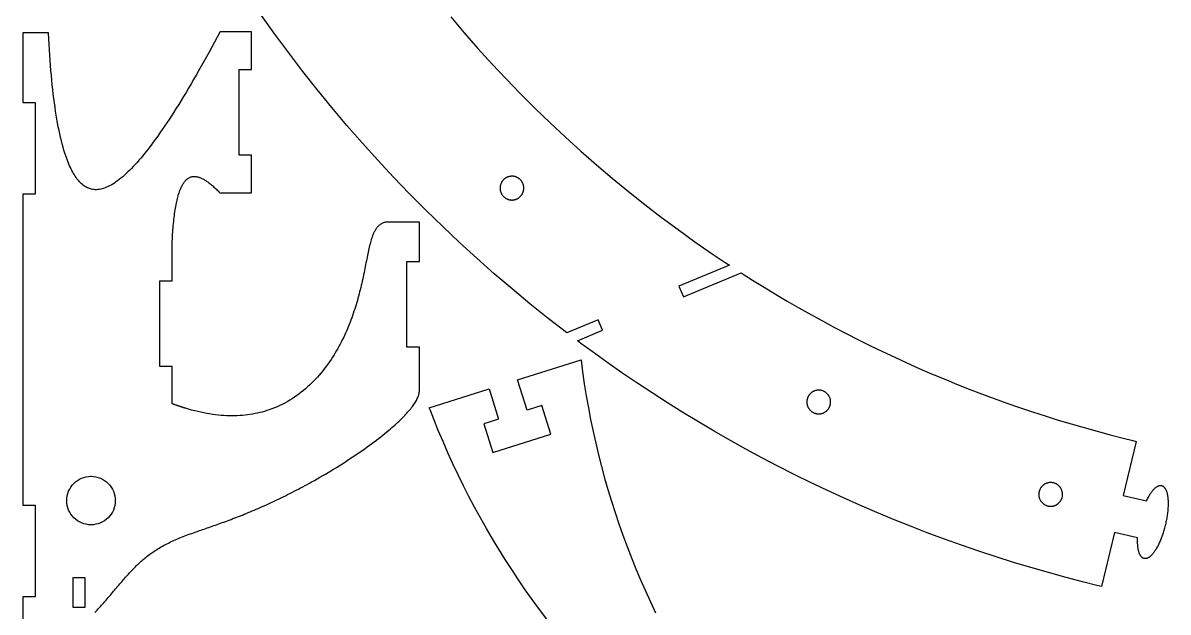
# Model space of a CAD drawing. Extents: x 0 to 398, y 0 to 371.
# Drawn here: x 0 to 185.3, y 101.4 to 196.8 of the extents above; entities that cross this region are included whole.
import ezdxf

# ---------------------------------------------------------------- set-up
doc = ezdxf.new("R2010")
doc.units = 0
doc.layers.get('0').update_dxf_attribs({"linetype": 'CONTINUOUS'})

msp = doc.modelspace()

# ---------------------------------------------------------------- linework, layer by layer
at = {"color": 0}
for points in [[(69.2193, 197.712), (71.3983, 195.154), (73.6182, 192.631), (75.8788, 190.143), (78.1792, 187.692), (80.5193, 185.279), (82.8986, 182.903), (85.3165, 180.565), (87.7728, 178.267), (90.2669, 176.007), (92.7985, 173.788), (95.3671, 171.607), (97.9719, 169.468), (100.613, 167.369), (103.29, 165.314), (106.002, 163.3), (108.748, 161.328), (111.529, 159.4), (113.637, 157.981), (114.344, 157.515), (106.161, 154.125), (106.87, 152.414), (116.228, 156.29), (116.688, 155.994), (118.074, 155.118), (119.931, 153.965), (121.8, 152.833), (123.68, 151.721), (125.57, 150.629), (127.472, 149.557), (129.384, 148.506), (131.306, 147.474), (133.239, 146.464), (135.182, 145.474), (137.135, 144.504), (139.097, 143.554), (141.071, 142.626), (143.051, 141.719), (145.043, 140.832), (147.043, 139.967), (149.053, 139.122), (151.071, 138.299), (153.097, 137.497), (155.132, 136.716), (157.175, 135.956), (159.228, 135.217), (161.286, 134.5), (163.354, 133.805), (165.429, 133.131), (167.511, 132.479), (169.601, 131.848), (171.697, 131.239), (173.801, 130.653), (175.913, 130.087), (178.029, 129.545), (179.622, 129.151), (180.153, 129.024), (178.053, 120.272), (181.808, 119.37), (181.882, 119.528), (181.957, 119.681), (182.033, 119.83), (182.108, 119.975), (182.186, 120.115), (182.264, 120.251), (182.343, 120.382), (182.421, 120.509), (182.501, 120.631), (182.581, 120.748), (182.661, 120.859), (182.742, 120.966), (182.822, 121.068), (182.903, 121.164), (182.985, 121.255), (183.065, 121.34), (183.146, 121.419), (183.228, 121.493), (183.308, 121.561), (183.388, 121.622), (183.468, 121.678), (183.547, 121.727), (183.626, 121.77), (183.706, 121.807), (183.783, 121.837), (183.86, 121.86), (183.936, 121.877), (184.013, 121.887), (184.087, 121.889), (184.161, 121.885), (184.217, 121.877), (184.272, 121.864), (184.326, 121.847), (184.378, 121.827), (184.429, 121.802), (184.479, 121.773), (184.528, 121.741), (184.575, 121.705), (184.619, 121.664), (184.664, 121.621), (184.707, 121.573), (184.749, 121.522), (184.789, 121.467), (184.828, 121.409), (184.865, 121.347), (184.9, 121.282), (184.935, 121.214), (184.968, 121.142), (185, 121.067), (185.029, 120.989), (185.058, 120.907), (185.085, 120.823), (185.11, 120.736), (185.135, 120.646), (185.157, 120.552), (185.178, 120.456), (185.197, 120.358), (185.215, 120.256), (185.231, 120.152), (185.246, 120.045), (185.258, 119.935), (185.274, 119.787), (185.285, 119.634), (185.294, 119.477), (185.3, 119.316), (185.304, 119.151), (185.304, 118.983), (185.303, 118.812), (185.297, 118.637), (185.29, 118.459), (185.281, 118.279), (185.268, 118.096), (185.253, 117.911), (185.235, 117.723), (185.214, 117.534), (185.19, 117.343), (185.165, 117.151), (185.138, 116.957), (185.107, 116.762), (185.075, 116.567), (185.039, 116.371), (185.003, 116.174), (184.962, 115.977), (184.921, 115.78), (184.876, 115.583), (184.829, 115.387), (184.781, 115.191), (184.729, 114.996), (184.676, 114.802), (184.621, 114.609), (184.564, 114.418), (184.508, 114.238), (184.45, 114.061), (184.392, 113.886), (184.331, 113.713), (184.268, 113.542), (184.204, 113.374), (184.139, 113.208), (184.074, 113.045), (184.006, 112.885), (183.938, 112.728), (183.868, 112.574), (183.797, 112.424), (183.726, 112.276), (183.654, 112.133), (183.581, 111.993), (183.507, 111.856), (183.432, 111.724), (183.357, 111.595), (183.282, 111.471), (183.206, 111.351), (183.129, 111.236), (183.053, 111.125), (182.975, 111.019), (182.899, 110.917), (182.821, 110.821), (182.743, 110.729), (182.667, 110.643), (182.589, 110.563), (182.511, 110.487), (182.435, 110.418), (182.385, 110.376), (182.335, 110.337), (182.286, 110.3), (182.236, 110.266), (182.188, 110.234), (182.138, 110.204), (182.089, 110.177), (182.039, 110.152), (181.99, 110.13), (181.942, 110.111), (181.893, 110.093), (181.846, 110.079), (181.797, 110.067), (181.75, 110.057), (181.703, 110.05), (181.656, 110.045), (181.61, 110.043), (181.564, 110.043), (181.518, 110.046), (181.474, 110.051), (181.429, 110.059), (181.386, 110.07), (181.343, 110.083), (181.301, 110.098), (181.26, 110.116), (181.219, 110.137), (181.179, 110.16), (181.14, 110.186), (181.101, 110.214), (181.065, 110.245), (181.028, 110.278), (180.982, 110.327), (180.936, 110.38), (180.893, 110.436), (180.851, 110.497), (180.813, 110.562), (180.774, 110.63), (180.737, 110.703), (180.703, 110.779), (180.669, 110.858), (180.638, 110.942), (180.607, 111.028), (180.579, 111.119), (180.553, 111.212), (180.528, 111.309), (180.506, 111.409), (180.483, 111.512), (180.464, 111.619), (180.447, 111.728), (180.431, 111.84), (180.417, 111.955), (180.403, 112.073), (180.393, 112.194), (180.383, 112.317), (180.376, 112.443), (180.371, 112.571), (180.367, 112.702), (180.364, 112.835), (180.364, 112.971), (180.365, 113.109), (180.368, 113.248), (180.374, 113.39), (176.617, 114.292), (174.515, 105.541), (173.797, 105.713), (171.644, 106.248), (168.786, 106.992), (165.938, 107.771), (163.101, 108.587), (160.276, 109.437), (157.464, 110.324), (154.664, 111.245), (151.878, 112.202), (149.104, 113.193), (146.344, 114.22), (143.599, 115.281), (140.867, 116.377), (138.149, 117.507), (135.446, 118.671), (132.759, 119.869), (130.087, 121.101), (127.432, 122.368), (124.792, 123.667), (122.169, 125), (119.562, 126.367), (116.973, 127.766), (114.401, 129.199), (111.847, 130.664), (109.311, 132.163), (106.794, 133.693), (104.295, 135.256), (101.815, 136.852), (99.3546, 138.479), (96.9139, 140.139), (94.4933, 141.831), (92.0931, 143.553), (90.3056, 144.865), (89.7135, 145.307), (93.7971, 146.999), (93.0882, 148.71), (87.9976, 146.601), (87.2446, 147.175), (85.004, 148.921), (82.0517, 151.286), (79.141, 153.696), (76.2724, 156.151), (73.4462, 158.651), (70.6632, 161.196), (67.9236, 163.782), (65.2281, 166.411), (62.5768, 169.083), (59.9703, 171.796), (57.4092, 174.55), (54.8939, 177.343), (52.4247, 180.176), (50.0022, 183.05), (47.6268, 185.961), (45.2992, 188.91), (43.0193, 191.896), (40.7882, 194.919), (38.6058, 197.978)], [(11.6628, 101.33), (11.8441, 101.522), (12.0248, 101.715), (12.2048, 101.911), (12.3843, 102.108), (12.5631, 102.307), (12.7414, 102.507), (12.919, 102.708), (13.0961, 102.91), (13.2726, 103.114), (13.4486, 103.318), (13.624, 103.523), (13.7989, 103.727), (13.9733, 103.933), (14.1472, 104.138), (14.3207, 104.344), (14.4936, 104.549), (14.666, 104.753), (14.8379, 104.958), (15.0094, 105.161), (15.1806, 105.364), (15.3511, 105.565), (15.5106, 105.753), (15.6696, 105.939), (15.8283, 106.124), (15.9867, 106.308), (16.1449, 106.489), (16.3028, 106.67), (16.4606, 106.849), (16.6182, 107.026), (16.7757, 107.202), (16.9331, 107.376), (17.0904, 107.548), (17.2478, 107.718), (17.4051, 107.887), (17.5625, 108.053), (17.72, 108.218), (17.8776, 108.381), (18.0354, 108.542), (18.1935, 108.7), (18.3517, 108.857), (18.5101, 109.012), (18.6689, 109.164), (18.8281, 109.314), (18.9875, 109.462), (19.1474, 109.607), (19.3078, 109.75), (19.4686, 109.891), (19.63, 110.029), (19.7918, 110.165), (19.9543, 110.298), (20.1174, 110.428), (20.3256, 110.59), (20.5351, 110.748), (20.746, 110.903), (20.9585, 111.053), (21.1726, 111.201), (21.3885, 111.344), (21.6061, 111.485), (21.8257, 111.622), (22.0472, 111.756), (22.2708, 111.888), (22.4968, 112.016), (22.7249, 112.142), (22.9554, 112.266), (23.1885, 112.388), (23.4242, 112.507), (23.6625, 112.624), (23.9037, 112.74), (24.1478, 112.853), (24.3947, 112.965), (24.6449, 113.076), (24.8981, 113.185), (25.1546, 113.293), (25.4146, 113.4), (25.6779, 113.507), (25.9449, 113.612), (26.2154, 113.717), (26.4899, 113.821), (26.7681, 113.925), (27.0501, 114.029), (27.3364, 114.133), (27.6268, 114.237), (27.8608, 114.32), (28.0978, 114.404), (28.3372, 114.488), (28.5793, 114.573), (28.8243, 114.659), (29.0719, 114.745), (29.3222, 114.832), (29.5751, 114.92), (29.8308, 115.01), (30.0893, 115.1), (30.3504, 115.191), (30.6142, 115.283), (30.8807, 115.377), (31.1499, 115.472), (31.4217, 115.568), (31.6962, 115.666), (31.9736, 115.766), (32.2535, 115.867), (32.5361, 115.969), (32.8214, 116.074), (33.1094, 116.18), (33.4001, 116.288), (33.6935, 116.398), (33.9896, 116.51), (34.2883, 116.624), (34.5897, 116.74), (34.8938, 116.858), (35.2006, 116.979), (35.51, 117.102), (35.8221, 117.227), (36.1368, 117.355), (36.4531, 117.485), (36.7717, 117.618), (37.0928, 117.752), (37.4161, 117.89), (37.7417, 118.029), (38.0694, 118.172), (38.3992, 118.316), (38.731, 118.463), (39.0644, 118.612), (39.3999, 118.764), (39.7369, 118.918), (40.0757, 119.074), (40.416, 119.232), (40.7576, 119.393), (41.1008, 119.556), (41.4451, 119.721), (41.7907, 119.888), (42.1374, 120.057), (42.4851, 120.229), (42.8338, 120.403), (43.1833, 120.579), (43.5336, 120.757), (43.8846, 120.937), (44.2361, 121.119), (44.5882, 121.303), (44.9407, 121.489), (45.2936, 121.677), (45.6468, 121.867), (46, 122.059), (46.3535, 122.253), (46.7068, 122.448), (47.1581, 122.701), (47.6088, 122.957), (48.0583, 123.215), (48.5069, 123.475), (48.954, 123.738), (49.3993, 124.002), (49.8428, 124.269), (50.284, 124.537), (50.7226, 124.807), (51.1587, 125.078), (51.5917, 125.351), (52.0215, 125.625), (52.4478, 125.9), (52.8704, 126.175), (53.2889, 126.452), (53.7032, 126.729), (54.1131, 127.006), (54.5181, 127.283), (54.9181, 127.561), (55.3128, 127.838), (55.7019, 128.115), (56.0853, 128.392), (56.4626, 128.668), (56.8336, 128.944), (57.1981, 129.218), (57.5557, 129.492), (57.9063, 129.764), (58.2496, 130.036), (58.5853, 130.305), (58.9131, 130.573), (59.2326, 130.839), (59.4772, 131.046), (59.7164, 131.252), (59.9503, 131.456), (60.1788, 131.658), (60.4015, 131.86), (60.6189, 132.059), (60.8306, 132.257), (61.0364, 132.453), (61.2364, 132.648), (61.4306, 132.84), (61.6186, 133.031), (61.8007, 133.22), (61.9765, 133.407), (62.1462, 133.592), (62.3096, 133.775), (62.4665, 133.956), (62.6171, 134.135), (62.761, 134.311), (62.8983, 134.486), (63.0289, 134.658), (63.1526, 134.828), (63.2696, 134.995), (63.3796, 135.16), (63.4826, 135.322), (63.5785, 135.483), (63.6672, 135.64), (63.7485, 135.795), (63.8226, 135.947), (63.8893, 136.096), (63.9485, 136.243), (63.9629, 136.282), (63.9769, 136.32), (63.9904, 136.358), (64.0033, 136.397), (64.0157, 136.434), (64.0275, 136.472), (64.0389, 136.51), (64.0497, 136.547), (64.06, 136.584), (64.0697, 136.621), (64.0789, 136.658), (64.0875, 136.695), (64.0956, 136.731), (64.1032, 136.767), (64.1101, 136.803), (64.1167, 136.839), (64.1226, 136.875), (64.1281, 136.91), (64.1329, 136.946), (64.1372, 136.981), (64.141, 137.016), (64.1442, 137.05), (64.1468, 137.085), (64.149, 137.119), (64.1506, 137.153), (64.1515, 137.188), (64.1521, 137.221), (64.1519, 137.255), (64.1513, 137.288), (64.1501, 137.321), (64.1501, 137.321), (64.1501, 144.269), (62.1501, 144.269), (62.1501, 158.119), (64.1501, 158.119), (64.1501, 164.515), (59.0754, 164.515), (58.9672, 164.514), (58.8612, 164.507), (58.7575, 164.496), (58.656, 164.481), (58.5565, 164.461), (58.4592, 164.436), (58.364, 164.407), (58.2708, 164.374), (58.1797, 164.336), (58.0907, 164.293), (58.0036, 164.247), (57.9186, 164.196), (57.8354, 164.142), (57.7542, 164.082), (57.675, 164.018), (57.5975, 163.95), (57.5221, 163.879), (57.4483, 163.803), (57.3764, 163.722), (57.3062, 163.639), (57.2379, 163.55), (57.1713, 163.458), (57.1062, 163.362), (57.0431, 163.263), (56.9814, 163.158), (56.9215, 163.05), (56.8631, 162.939), (56.8064, 162.824), (56.7511, 162.704), (56.6975, 162.581), (56.6451, 162.454), (56.5711, 162.263), (56.4993, 162.064), (56.4299, 161.857), (56.3622, 161.642), (56.2964, 161.419), (56.2322, 161.19), (56.1694, 160.954), (56.1079, 160.711), (56.0472, 160.461), (55.9875, 160.204), (55.9283, 159.942), (55.8696, 159.671), (55.8111, 159.396), (55.7526, 159.114), (55.6939, 158.826), (55.635, 158.533), (55.5754, 158.235), (55.5151, 157.931), (55.4539, 157.621), (55.3915, 157.307), (55.3278, 156.987), (55.2626, 156.663), (55.1957, 156.335), (55.1268, 156.001), (55.0557, 155.664), (54.9824, 155.321), (54.9067, 154.975), (54.8282, 154.625), (54.7467, 154.272), (54.6622, 153.915), (54.5743, 153.554), (54.4893, 153.217), (54.4011, 152.875), (54.3096, 152.532), (54.2147, 152.186), (54.1164, 151.839), (54.0147, 151.49), (53.9094, 151.139), (53.8006, 150.788), (53.6881, 150.433), (53.5717, 150.079), (53.4515, 149.724), (53.3275, 149.367), (53.1994, 149.011), (53.0675, 148.653), (52.9313, 148.296), (52.791, 147.939), (52.6463, 147.581), (52.4974, 147.224), (52.344, 146.868), (52.1862, 146.513), (52.0237, 146.157), (51.8569, 145.803), (51.6853, 145.45), (51.5089, 145.099), (51.3276, 144.749), (51.1415, 144.4), (50.9504, 144.054), (50.7543, 143.71), (50.5531, 143.368), (50.3467, 143.029), (50.1072, 142.649), (49.8613, 142.271), (49.6088, 141.899), (49.3497, 141.531), (49.084, 141.167), (48.8118, 140.807), (48.5331, 140.453), (48.2476, 140.104), (47.9556, 139.76), (47.6569, 139.422), (47.3517, 139.09), (47.0399, 138.765), (46.7212, 138.447), (46.396, 138.134), (46.064, 137.829), (45.7254, 137.532), (45.3801, 137.242), (45.0281, 136.959), (44.6693, 136.685), (44.3039, 136.419), (43.9315, 136.161), (43.5525, 135.913), (43.1667, 135.673), (42.7742, 135.443), (42.3747, 135.222), (41.9685, 135.011), (41.5556, 134.811), (41.1357, 134.62), (40.7089, 134.441), (40.2753, 134.272), (39.835, 134.114), (39.4672, 133.993), (39.095, 133.879), (38.7181, 133.774), (38.3365, 133.676), (37.9504, 133.587), (37.5597, 133.506), (37.1644, 133.432), (36.7644, 133.368), (36.3599, 133.312), (35.9507, 133.264), (35.5369, 133.225), (35.1185, 133.195), (34.6954, 133.173), (34.2679, 133.16), (33.8356, 133.157), (33.3987, 133.162), (32.9572, 133.176), (32.5111, 133.2), (32.0604, 133.233), (31.605, 133.275), (31.1451, 133.327), (30.6806, 133.388), (30.2112, 133.459), (29.7375, 133.54), (29.259, 133.63), (28.7761, 133.731), (28.2883, 133.841), (27.7961, 133.962), (27.2992, 134.092), (26.7976, 134.233), (26.2915, 134.384), (26.2214, 134.406), (26.1511, 134.428), (26.0808, 134.45), (26.0106, 134.472), (25.94, 134.494), (25.8696, 134.517), (25.7989, 134.539), (25.7282, 134.563), (25.6574, 134.586), (25.5864, 134.609), (25.5154, 134.633), (25.4444, 134.656), (25.3732, 134.68), (25.3019, 134.704), (25.2307, 134.728), (25.1592, 134.753), (25.0876, 134.778), (25.0161, 134.803), (24.9444, 134.828), (24.8726, 134.853), (24.8008, 134.878), (24.7287, 134.904), (24.6568, 134.93), (24.5846, 134.956), (24.5124, 134.982), (24.4401, 135.008), (24.3678, 135.035), (24.2953, 135.062), (24.2228, 135.089), (24.15, 135.116), (24.15, 141.139), (22.15, 141.139), (22.15, 154.989), (24.15, 154.989), (24.15, 161.063), (24.1671, 161.446), (24.186, 161.824), (24.2064, 162.194), (24.2286, 162.561), (24.2528, 162.921), (24.2786, 163.275), (24.3063, 163.624), (24.3357, 163.965), (24.3669, 164.301), (24.4001, 164.632), (24.4351, 164.956), (24.4721, 165.272), (24.511, 165.583), (24.5517, 165.888), (24.5944, 166.185), (24.6392, 166.476), (24.6858, 166.761), (24.7344, 167.039), (24.7851, 167.31), (24.8378, 167.574), (24.8926, 167.831), (24.9494, 168.081), (25.0083, 168.322), (25.0693, 168.558), (25.1325, 168.786), (25.1978, 169.008), (25.2653, 169.221), (25.3349, 169.428), (25.4067, 169.626), (25.4807, 169.818), (25.5447, 169.972), (25.6103, 170.121), (25.6774, 170.264), (25.746, 170.401), (25.8163, 170.532), (25.8879, 170.657), (25.9612, 170.776), (26.0362, 170.889), (26.1129, 170.996), (26.1911, 171.097), (26.2711, 171.193), (26.3526, 171.282), (26.4358, 171.365), (26.5208, 171.442), (26.6075, 171.514), (26.696, 171.579), (26.786, 171.638), (26.8779, 171.692), (26.9717, 171.739), (27.0672, 171.781), (27.1644, 171.815), (27.2636, 171.844), (27.3646, 171.868), (27.4674, 171.886), (27.5721, 171.897), (27.6788, 171.903), (27.7872, 171.901), (27.8976, 171.896), (28.01, 171.883), (28.1243, 171.864), (28.2406, 171.839), (28.3418, 171.814), (28.4446, 171.783), (28.5488, 171.75), (28.6543, 171.711), (28.7614, 171.668), (28.8699, 171.621), (28.9796, 171.569), (29.0908, 171.515), (29.2033, 171.456), (29.3174, 171.392), (29.4326, 171.324), (29.5493, 171.251), (29.6672, 171.175), (29.7865, 171.094), (29.9072, 171.011), (30.029, 170.922), (30.1522, 170.831), (30.2768, 170.733), (30.4025, 170.633), (30.5296, 170.529), (30.6578, 170.421), (30.7874, 170.308), (30.9181, 170.192), (31.05, 170.071), (31.1832, 169.947), (31.3175, 169.819), (31.4531, 169.686), (31.5897, 169.551), (31.7276, 169.411), (31.8667, 169.268), (31.8674, 169.267), (31.8681, 169.267), (31.8689, 169.265), (31.8696, 169.265), (31.8711, 169.263), (31.8718, 169.263), (31.8725, 169.261), (31.8733, 169.261), (31.8747, 169.26), (31.8756, 169.258), (31.8763, 169.258), (31.8769, 169.257), (31.8785, 169.256), (31.8792, 169.254), (31.88, 169.254), (31.8807, 169.253), (31.8822, 169.251), (31.8829, 169.251), (31.8836, 169.25), (31.8843, 169.249), (31.8851, 169.249), (31.8858, 169.247), (31.8865, 169.247), (31.8881, 169.246), (31.8888, 169.244), (36.9958, 169.244), (36.9958, 175.347), (34.9958, 175.347), (34.9958, 189.197), (36.9958, 189.197), (36.9958, 195.299), (31.8756, 195.299), (31.8749, 195.299), (31.8735, 195.296), (31.8728, 195.294), (31.8721, 195.293), (31.8714, 195.292), (31.8707, 195.29), (31.87, 195.289), (31.8693, 195.288), (31.8686, 195.286), (31.8678, 195.285), (31.8671, 195.283), (31.8657, 195.281), (31.865, 195.279), (31.8643, 195.278), (31.8636, 195.276), (31.8629, 195.275), (31.8622, 195.274), (31.8615, 195.272), (31.8608, 195.271), (31.8594, 195.268), (31.8586, 195.267), (31.8579, 195.265), (31.8572, 195.265), (31.8565, 195.264), (31.8558, 195.263), (31.8551, 195.261), (31.8544, 195.26), (31.4171, 194.435), (30.9826, 193.622), (30.551, 192.822), (30.1222, 192.035), (29.6964, 191.26), (29.2735, 190.496), (28.8535, 189.746), (28.4364, 189.007), (28.0224, 188.282), (27.6113, 187.568), (27.2032, 186.868), (26.7981, 186.181), (26.3961, 185.506), (25.9971, 184.844), (25.6011, 184.196), (25.2083, 183.56), (24.8186, 182.936), (24.4319, 182.326), (24.0485, 181.731), (23.6681, 181.147), (23.291, 180.578), (22.9169, 180.021), (22.5461, 179.478), (22.1785, 178.949), (21.814, 178.433), (21.4529, 177.931), (21.095, 177.443), (20.7404, 176.968), (20.3892, 176.507), (20.0411, 176.061), (19.6965, 175.628), (19.384, 175.244), (19.0744, 174.874), (18.7679, 174.515), (18.4642, 174.169), (18.1635, 173.836), (17.8658, 173.515), (17.5711, 173.207), (17.2796, 172.911), (16.9911, 172.628), (16.7056, 172.358), (16.4233, 172.101), (16.1443, 171.857), (15.8685, 171.625), (15.5958, 171.407), (15.3264, 171.203), (15.0603, 171.011), (14.7975, 170.832), (14.5379, 170.667), (14.2818, 170.515), (14.029, 170.378), (13.7797, 170.253), (13.5339, 170.142), (13.2914, 170.044), (13.0524, 169.961), (12.8169, 169.892), (12.5851, 169.836), (12.3567, 169.794), (12.132, 169.767), (11.9109, 169.754), (11.6934, 169.754), (11.4793, 169.769), (11.3005, 169.793), (11.1239, 169.826), (10.9497, 169.871), (10.7777, 169.925), (10.608, 169.989), (10.4405, 170.063), (10.2754, 170.147), (10.1125, 170.24), (9.95182, 170.344), (9.79346, 170.458), (9.63732, 170.583), (9.4834, 170.717), (9.33171, 170.86), (9.18224, 171.014), (9.035, 171.178), (8.88997, 171.351), (8.74713, 171.535), (8.6065, 171.728), (8.4681, 171.931), (8.33182, 172.143), (8.19775, 172.365), (8.06586, 172.597), (7.93614, 172.839), (7.8086, 173.09), (7.68321, 173.353), (7.55994, 173.624), (7.43886, 173.904), (7.31993, 174.194), (7.20307, 174.494), (7.08838, 174.803), (6.935, 175.242), (6.7856, 175.697), (6.64019, 176.169), (6.49869, 176.658), (6.36111, 177.165), (6.22749, 177.689), (6.09771, 178.228), (5.97185, 178.785), (5.84983, 179.358), (5.73172, 179.947), (5.61735, 180.553), (5.50683, 181.175), (5.40012, 181.814), (5.29715, 182.468), (5.19797, 183.139), (5.10254, 183.825), (5.01079, 184.528), (4.92279, 185.247), (4.83849, 185.981), (4.75786, 186.731), (4.68088, 187.496), (4.60753, 188.276), (4.53782, 189.072), (4.47174, 189.885), (4.40924, 190.711), (4.35026, 191.553), (4.29492, 192.41), (4.24306, 193.282), (4.19472, 194.168), (4.1499, 195.071), (4.14654, 195.142), (0, 195.142), (0, 183.878), (2, 183.878), (2, 169.028), (0, 169.028), (0, 118.706), (2, 118.706), (2, 103.856), (0, 103.856), (0, 97.0492)], [(84.7522, 100.254), (83.5761, 101.821), (82.4226, 103.406), (81.2924, 105.006), (80.1851, 106.623), (79.1014, 108.255), (78.041, 109.903), (77.0043, 111.566), (75.9915, 113.244), (75.0028, 114.937), (74.0382, 116.644), (73.0979, 118.365), (72.1824, 120.1), (71.2913, 121.849), (70.4251, 123.612), (69.5842, 125.388), (68.7683, 127.176), (67.9779, 128.978), (67.2129, 130.792), (66.4737, 132.618), (65.9356, 133.995), (65.7606, 134.456), (75.4269, 137.503), (76.976, 132.591), (74.5917, 131.84), (76.0499, 127.214), (85.4442, 130.176), (83.986, 134.801), (81.6017, 134.05), (80.0525, 138.961), (90.3071, 142.194), (90.3669, 141.708), (90.5611, 140.253), (90.8442, 138.318), (91.1558, 136.389), (91.4963, 134.467), (91.8651, 132.551), (92.2624, 130.641), (92.6879, 128.74), (93.1417, 126.845), (93.6235, 124.959), (94.1332, 123.08), (94.6707, 121.21), (95.2358, 119.349), (95.8286, 117.497), (96.449, 115.654), (97.0967, 113.82), (97.7715, 111.997), (98.4735, 110.184), (99.2025, 108.382), (99.9585, 106.59), (100.741, 104.81), (101.551, 103.041), (102.386, 101.284)]]:
    msp.add_lwpolyline(points, dxfattribs=at)
for points in [[(79.8651, 168.235), (79.9324, 168.264), (79.9982, 168.296), (80.0626, 168.331), (80.1257, 168.368), (80.1871, 168.408), (80.2469, 168.45), (80.3051, 168.494), (80.3617, 168.542), (80.4163, 168.59), (80.4692, 168.642), (80.5201, 168.694), (80.5692, 168.749), (80.6163, 168.804), (80.6612, 168.862), (80.704, 168.922), (80.7447, 168.983), (80.7832, 169.046), (80.8193, 169.11), (80.8531, 169.175), (80.8844, 169.242), (80.9132, 169.31), (80.9396, 169.378), (80.9633, 169.447), (80.9844, 169.517), (81.0028, 169.587), (81.0183, 169.66), (81.0311, 169.732), (81.041, 169.804), (81.0479, 169.878), (81.0518, 169.951), (81.0528, 170.024), (81.0506, 170.097), (81.0456, 170.169), (81.0376, 170.242), (81.0268, 170.314), (81.0132, 170.386), (80.9969, 170.457), (80.9781, 170.528), (80.9564, 170.597), (80.9322, 170.667), (80.9056, 170.735), (80.8764, 170.801), (80.8449, 170.867), (80.811, 170.932), (80.7747, 170.996), (80.7362, 171.058), (80.6956, 171.118), (80.6526, 171.178), (80.6076, 171.235), (80.5607, 171.292), (80.5117, 171.346), (80.4608, 171.397), (80.4079, 171.449), (80.3532, 171.496), (80.2968, 171.542), (80.2386, 171.586), (80.1786, 171.628), (80.1171, 171.667), (80.054, 171.704), (79.9894, 171.737), (79.9235, 171.769), (79.8575, 171.797), (79.7907, 171.824), (79.7229, 171.846), (79.6543, 171.867), (79.5849, 171.883), (79.515, 171.899), (79.4444, 171.911), (79.3736, 171.921), (79.3024, 171.928), (79.231, 171.932), (79.1593, 171.935), (79.0876, 171.933), (79.016, 171.931), (78.9444, 171.925), (78.8733, 171.917), (78.8024, 171.907), (78.7319, 171.893), (78.6619, 171.878), (78.5926, 171.86), (78.524, 171.839), (78.4564, 171.817), (78.3894, 171.79), (78.3236, 171.763), (78.2589, 171.732), (78.1953, 171.7), (78.1331, 171.664), (78.0722, 171.626), (78.0128, 171.587), (77.955, 171.544), (77.8988, 171.5), (77.8446, 171.453), (77.7929, 171.406), (77.7432, 171.354), (77.6956, 171.303), (77.65, 171.249), (77.6064, 171.193), (77.5649, 171.136), (77.5256, 171.078), (77.4882, 171.017), (77.4532, 170.956), (77.4203, 170.893), (77.3897, 170.829), (77.3614, 170.764), (77.3353, 170.699), (77.3114, 170.632), (77.29, 170.564), (77.271, 170.496), (77.2542, 170.426), (77.24, 170.357), (77.2282, 170.288), (77.2189, 170.218), (77.2121, 170.147), (77.2078, 170.076), (77.2061, 170.006), (77.2069, 169.935), (77.2106, 169.864), (77.2167, 169.794), (77.2256, 169.724), (77.2371, 169.654), (77.2514, 169.585), (77.2683, 169.515), (77.2882, 169.447), (77.3108, 169.381), (77.3361, 169.314), (77.3639, 169.249), (77.3942, 169.183), (77.4268, 169.121), (77.4618, 169.058), (77.499, 168.997), (77.5386, 168.939), (77.5801, 168.881), (77.6239, 168.825), (77.6696, 168.769), (77.7171, 168.717), (77.7665, 168.665), (77.8178, 168.615), (77.8707, 168.568), (77.9253, 168.522), (77.9814, 168.478), (78.039, 168.436), (78.0982, 168.396), (78.1585, 168.358), (78.2203, 168.324), (78.2832, 168.29), (78.3472, 168.258), (78.4124, 168.231), (78.4785, 168.204), (78.5457, 168.181), (78.6136, 168.16), (78.6824, 168.142), (78.7518, 168.126), (78.8219, 168.112), (78.8569, 168.108), (78.8921, 168.103), (78.9274, 168.099), (78.9626, 168.096), (78.9981, 168.093), (79.0333, 168.09), (79.0688, 168.089), (79.1043, 168.089), (79.1397, 168.089), (79.1751, 168.089), (79.2106, 168.09), (79.246, 168.092), (79.2814, 168.094), (79.3167, 168.097), (79.3519, 168.101), (79.3872, 168.106), (79.4222, 168.111), (79.4572, 168.117), (79.4921, 168.124), (79.5268, 168.131), (79.5615, 168.138), (79.596, 168.146), (79.6303, 168.156), (79.6644, 168.164), (79.6985, 168.175), (79.7322, 168.185), (79.7658, 168.197), (79.7992, 168.208), (79.8322, 168.221), (79.8651, 168.235)], [(129.507, 133.616), (129.575, 133.645), (129.64, 133.677), (129.705, 133.712), (129.768, 133.75), (129.829, 133.789), (129.889, 133.832), (129.947, 133.876), (130.004, 133.923), (130.058, 133.972), (130.111, 134.022), (130.162, 134.075), (130.211, 134.13), (130.258, 134.186), (130.303, 134.244), (130.346, 134.304), (130.387, 134.365), (130.425, 134.427), (130.462, 134.491), (130.495, 134.556), (130.527, 134.623), (130.555, 134.69), (130.582, 134.759), (130.606, 134.828), (130.627, 134.898), (130.645, 134.969), (130.661, 135.041), (130.673, 135.113), (130.683, 135.186), (130.69, 135.259), (130.694, 135.332), (130.695, 135.405), (130.693, 135.478), (130.688, 135.551), (130.68, 135.623), (130.669, 135.696), (130.655, 135.767), (130.639, 135.838), (130.62, 135.909), (130.599, 135.978), (130.574, 136.047), (130.548, 136.115), (130.519, 136.182), (130.487, 136.248), (130.453, 136.313), (130.417, 136.377), (130.378, 136.439), (130.338, 136.5), (130.295, 136.559), (130.25, 136.616), (130.203, 136.672), (130.154, 136.726), (130.103, 136.779), (130.05, 136.829), (129.995, 136.877), (129.939, 136.923), (129.881, 136.967), (129.821, 137.009), (129.759, 137.048), (129.696, 137.085), (129.632, 137.119), (129.566, 137.15), (129.5, 137.179), (129.433, 137.204), (129.365, 137.227), (129.296, 137.247), (129.227, 137.265), (129.157, 137.28), (129.087, 137.292), (129.016, 137.302), (128.945, 137.309), (128.873, 137.313), (128.801, 137.315), (128.73, 137.315), (128.658, 137.312), (128.587, 137.306), (128.515, 137.298), (128.445, 137.288), (128.374, 137.274), (128.304, 137.259), (128.235, 137.241), (128.166, 137.22), (128.098, 137.197), (128.032, 137.172), (127.966, 137.144), (127.901, 137.113), (127.837, 137.081), (127.775, 137.046), (127.714, 137.008), (127.655, 136.968), (127.597, 136.926), (127.541, 136.881), (127.487, 136.834), (127.435, 136.786), (127.385, 136.736), (127.338, 136.684), (127.292, 136.63), (127.248, 136.574), (127.207, 136.517), (127.168, 136.458), (127.13, 136.398), (127.095, 136.337), (127.063, 136.274), (127.032, 136.21), (127.003, 136.145), (126.977, 136.079), (126.954, 136.013), (126.932, 135.945), (126.913, 135.877), (126.896, 135.808), (126.882, 135.739), (126.87, 135.669), (126.861, 135.599), (126.854, 135.528), (126.85, 135.458), (126.848, 135.387), (126.849, 135.316), (126.853, 135.246), (126.859, 135.175), (126.868, 135.105), (126.879, 135.035), (126.894, 134.966), (126.911, 134.897), (126.93, 134.829), (126.953, 134.761), (126.978, 134.695), (127.006, 134.629), (127.036, 134.565), (127.069, 134.502), (127.104, 134.44), (127.141, 134.379), (127.181, 134.32), (127.222, 134.262), (127.266, 134.206), (127.312, 134.151), (127.359, 134.098), (127.409, 134.046), (127.46, 133.997), (127.513, 133.949), (127.568, 133.903), (127.624, 133.859), (127.681, 133.817), (127.74, 133.777), (127.801, 133.74), (127.862, 133.704), (127.925, 133.671), (127.989, 133.64), (128.055, 133.611), (128.121, 133.585), (128.188, 133.562), (128.256, 133.541), (128.324, 133.523), (128.394, 133.507), (128.464, 133.494), (128.499, 133.489), (128.534, 133.484), (128.569, 133.48), (128.605, 133.477), (128.64, 133.474), (128.676, 133.472), (128.711, 133.471), (128.746, 133.47), (128.782, 133.47), (128.817, 133.47), (128.853, 133.472), (128.888, 133.473), (128.924, 133.476), (128.959, 133.479), (128.994, 133.483), (129.029, 133.487), (129.064, 133.492), (129.099, 133.498), (129.134, 133.504), (129.169, 133.511), (129.204, 133.519), (129.238, 133.527), (129.273, 133.536), (129.307, 133.546), (129.341, 133.556), (129.374, 133.566), (129.408, 133.578), (129.441, 133.59), (129.474, 133.602), (129.507, 133.616)], [(11.0207, 115.513), (10.9203, 115.513), (10.6193, 115.534), (10.2296, 115.593), (9.85346, 115.69), (9.49283, 115.822), (9.14974, 115.987), (8.82611, 116.184), (8.52399, 116.41), (8.24522, 116.663), (7.99192, 116.942), (7.76594, 117.244), (7.56933, 117.568), (7.40408, 117.911), (7.27208, 118.271), (7.17535, 118.647), (7.11589, 119.037), (7.09565, 119.338), (7.09565, 119.438), (7.09565, 119.539), (7.11589, 119.84), (7.17535, 120.229), (7.27208, 120.606), (7.40408, 120.966), (7.56933, 121.309), (7.76594, 121.633), (7.99192, 121.935), (8.24522, 122.214), (8.52399, 122.467), (8.82611, 122.693), (9.14974, 122.89), (9.49283, 123.055), (9.85346, 123.187), (10.2296, 123.284), (10.6193, 123.343), (10.9203, 123.363), (11.0207, 123.363), (11.121, 123.363), (11.4219, 123.343), (11.8117, 123.284), (12.1878, 123.187), (12.5484, 123.055), (12.8915, 122.89), (13.2152, 122.693), (13.5173, 122.467), (13.7961, 122.214), (14.0493, 121.935), (14.2753, 121.633), (14.4719, 121.309), (14.6372, 120.966), (14.7692, 120.606), (14.866, 120.229), (14.9254, 119.84), (14.9457, 119.539), (14.9457, 119.438), (14.9457, 119.338), (14.9254, 119.037), (14.866, 118.647), (14.7692, 118.271), (14.6372, 117.911), (14.4719, 117.568), (14.2753, 117.244), (14.0493, 116.942), (13.7961, 116.663), (13.5173, 116.41), (13.2152, 116.184), (12.8915, 115.987), (12.5484, 115.822), (12.1878, 115.69), (11.8117, 115.593), (11.4219, 115.534), (11.121, 115.513), (11.0207, 115.513)], [(167.039, 118.658), (167.106, 118.687), (167.172, 118.719), (167.236, 118.754), (167.299, 118.792), (167.361, 118.831), (167.421, 118.873), (167.479, 118.918), (167.535, 118.965), (167.59, 119.013), (167.643, 119.064), (167.693, 119.117), (167.743, 119.171), (167.79, 119.228), (167.835, 119.286), (167.878, 119.346), (167.918, 119.407), (167.957, 119.469), (167.993, 119.533), (168.026, 119.598), (168.058, 119.665), (168.087, 119.732), (168.112, 119.801), (168.138, 119.87), (168.158, 119.94), (168.176, 120.011), (168.192, 120.083), (168.204, 120.155), (168.214, 120.227), (168.221, 120.3), (168.225, 120.374), (168.226, 120.447), (168.224, 120.52), (168.219, 120.593), (168.211, 120.665), (168.2, 120.737), (168.188, 120.809), (168.171, 120.88), (168.151, 120.951), (168.131, 121.02), (168.106, 121.089), (168.079, 121.157), (168.05, 121.224), (168.018, 121.29), (167.985, 121.355), (167.949, 121.419), (167.91, 121.481), (167.869, 121.541), (167.826, 121.601), (167.782, 121.658), (167.735, 121.714), (167.685, 121.768), (167.635, 121.821), (167.582, 121.871), (167.526, 121.919), (167.471, 121.965), (167.413, 122.009), (167.353, 122.051), (167.29, 122.09), (167.228, 122.127), (167.163, 122.161), (167.097, 122.192), (167.031, 122.22), (166.964, 122.246), (166.896, 122.269), (166.828, 122.289), (166.758, 122.307), (166.689, 122.321), (166.618, 122.334), (166.547, 122.344), (166.476, 122.351), (166.404, 122.355), (166.333, 122.357), (166.261, 122.357), (166.189, 122.354), (166.118, 122.348), (166.047, 122.34), (165.976, 122.329), (165.906, 122.316), (165.836, 122.301), (165.767, 122.282), (165.697, 122.262), (165.631, 122.239), (165.563, 122.214), (165.497, 122.186), (165.432, 122.155), (165.369, 122.123), (165.307, 122.087), (165.246, 122.05), (165.186, 122.01), (165.129, 121.968), (165.072, 121.923), (165.017, 121.875), (164.964, 121.825), (164.913, 121.773), (164.864, 121.719), (164.817, 121.663), (164.772, 121.605), (164.729, 121.546), (164.689, 121.485), (164.651, 121.422), (164.615, 121.358), (164.583, 121.293), (164.551, 121.227), (164.524, 121.159), (164.497, 121.091), (164.474, 121.021), (164.453, 120.951), (164.435, 120.88), (164.419, 120.809), (164.406, 120.737), (164.396, 120.664), (164.388, 120.592), (164.382, 120.518), (164.381, 120.445), (164.381, 120.372), (164.383, 120.299), (164.389, 120.226), (164.399, 120.154), (164.41, 120.082), (164.425, 120.01), (164.442, 119.939), (164.462, 119.868), (164.486, 119.798), (164.513, 119.73), (164.542, 119.662), (164.574, 119.596), (164.607, 119.531), (164.644, 119.467), (164.683, 119.405), (164.725, 119.344), (164.768, 119.285), (164.814, 119.227), (164.862, 119.171), (164.913, 119.117), (164.964, 119.065), (165.018, 119.014), (165.074, 118.966), (165.131, 118.92), (165.189, 118.875), (165.25, 118.833), (165.313, 118.794), (165.375, 118.756), (165.44, 118.721), (165.506, 118.689), (165.574, 118.659), (165.642, 118.631), (165.71, 118.607), (165.781, 118.585), (165.851, 118.565), (165.924, 118.549), (165.996, 118.536), (166.068, 118.526), (166.101, 118.522), (166.135, 118.519), (166.167, 118.516), (166.2, 118.514), (166.233, 118.513), (166.265, 118.512), (166.299, 118.512), (166.332, 118.512), (166.365, 118.513), (166.397, 118.514), (166.431, 118.516), (166.464, 118.518), (166.497, 118.522), (166.529, 118.525), (166.563, 118.529), (166.594, 118.534), (166.628, 118.539), (166.66, 118.545), (166.692, 118.551), (166.725, 118.558), (166.757, 118.566), (166.789, 118.574), (166.821, 118.582), (166.853, 118.592), (166.883, 118.601), (166.915, 118.611), (166.946, 118.622), (166.978, 118.633), (167.008, 118.645), (167.039, 118.658)], [(8.15001, 106.982), (10, 106.982), (10, 102.119), (8.15001, 102.119), (8.15001, 106.982)]]:
    msp.add_lwpolyline(points, close=True, dxfattribs=at)

doc.saveas('drawing.dxf')
